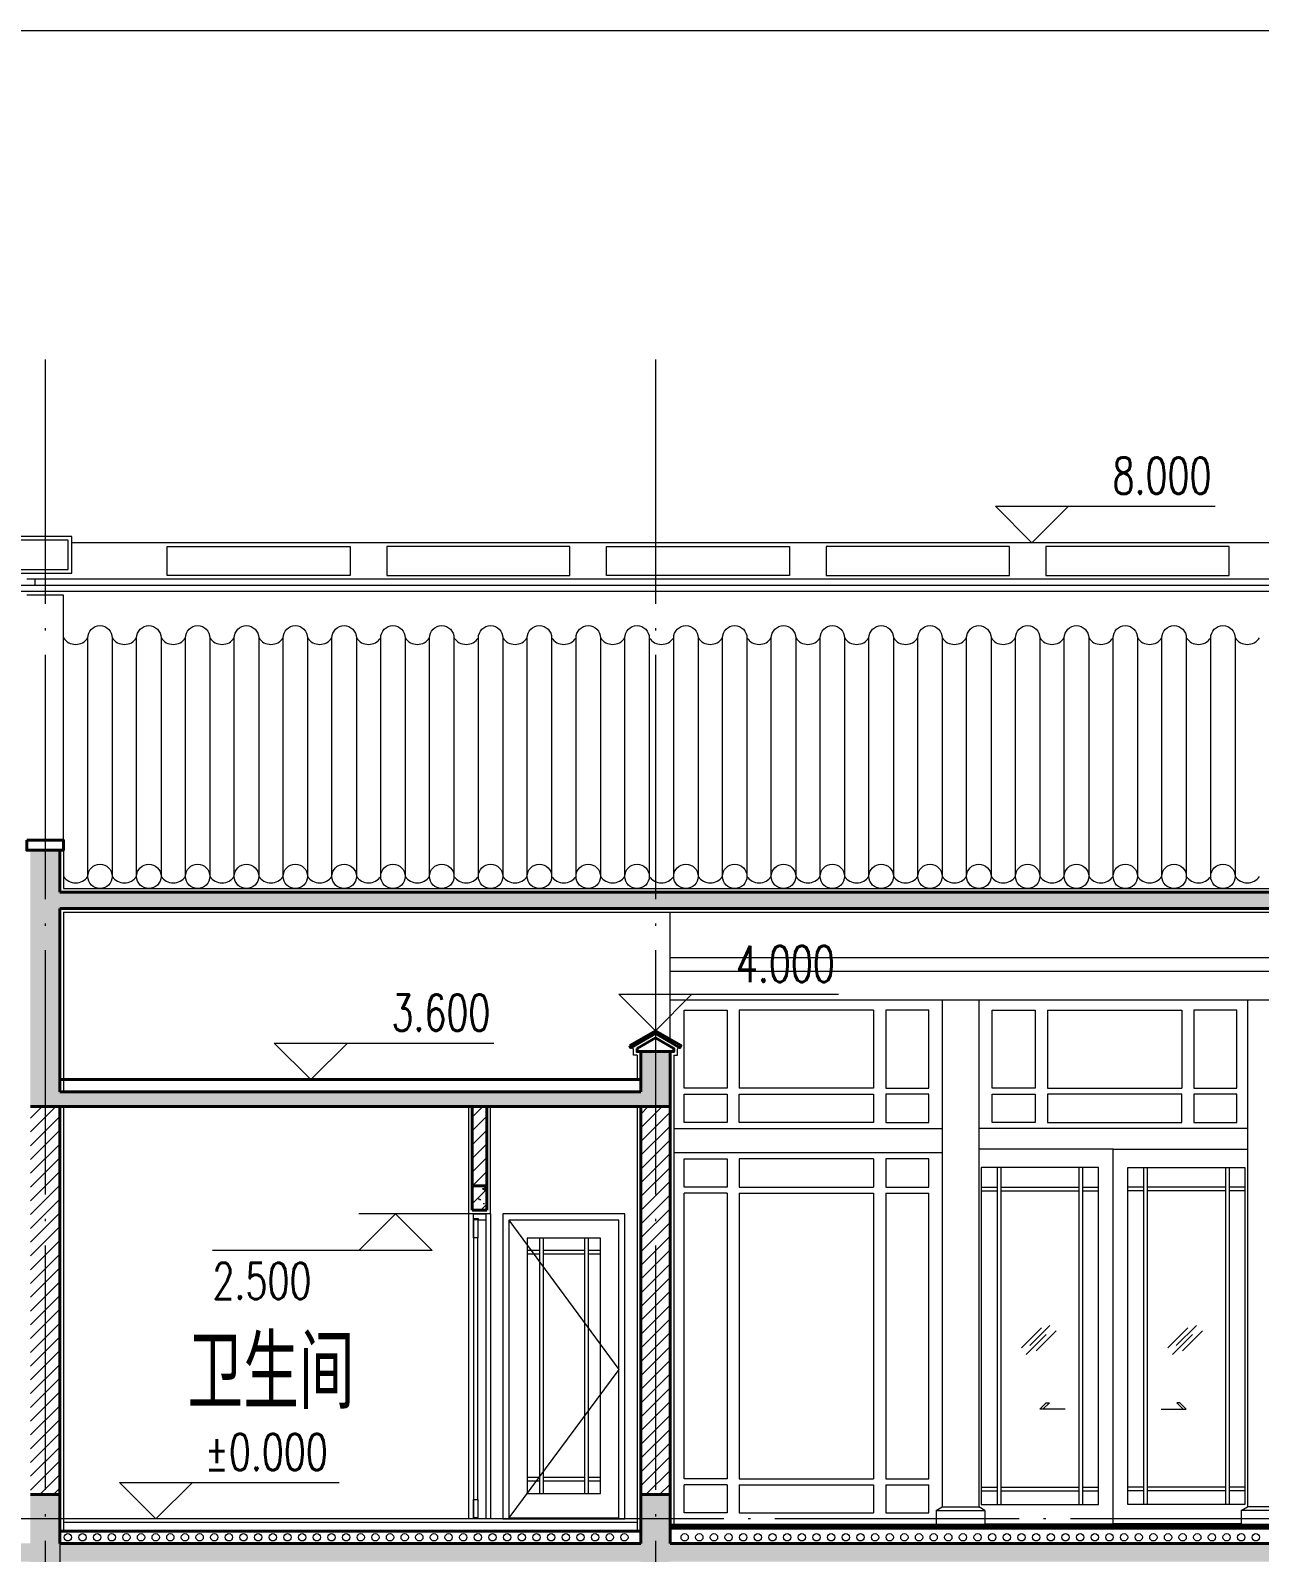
# Model space of a CAD drawing. Extents: x 577108 to 1042908, y 41950 to 81950.
# Drawn here: x 875621 to 885691, y 69478 to 81950 of the extents above; entities that cross this region are included whole.
import ezdxf

# ---------------------------------------------------------------- set-up
doc = ezdxf.new("R2010")
doc.units = 0
doc.header["$LTSCALE"] = 1000
doc.header["$MEASUREMENT"] = 0
doc.linetypes.add('DOTE', pattern=[2.42, 2, -0.2, 0.02, -0.2])
doc.layers.get('0').update_dxf_attribs({"linetype": 'CONTINUOUS', "lineweight": 13})
for name, color, linetype, lineweight in [('DIM_ELEV', 3, 'CONTINUOUS', 15), ('DOOR', 2, 'CONTINUOUS', 5), ('DOTE', 1, 'DOTE', 0), ('hatch', 8, 'CONTINUOUS', 5), ('LM-1', 7, 'CONTINUOUS', 18), ('LM-2', 8, 'CONTINUOUS', 18), ('LM-3', 251, 'CONTINUOUS', 5), ('LM-L', 7, 'CONTINUOUS', 15), ('LM-S', 8, 'CONTINUOUS', 5), ('PUB_HATCH', 8, 'CONTINUOUS', 5), ('PUB_TEXT', 7, 'CONTINUOUS', 20), ('REVISION', 1, 'CONTINUOUS', 5), ('wall', 2, 'CONTINUOUS', 40), ('姓名', 7, 'CONTINUOUS', 15), ('瓦1', 8, 'CONTINUOUS', 15), ('粉刷线', 251, 'CONTINUOUS', 0)]:
    doc.layers.add(name, color=color, linetype=linetype, lineweight=lineweight)
doc.styles.add('_TCH_DIM', font='SIMPLEX', dxfattribs={"bigfont": 'GBCBIG'})
doc.styles.add('HZ', font='romanc.shx', dxfattribs={"width": 0.7, "bigfont": 'hzdx.shx'})
pattern_1 = [(45, (-441987.82, -391225.23), (-53.0330086, 53.0330086), []), (50, (-441987.82, -391225.23), (215.178055, -18.82564), [22.5, -247.5]), (355, (-441987.82, -391225.23), (-41.6254, 225.65764), [18, -198]), (100.4514, (-441969.89, -391226.8), (173.552815, 206.831863), [19.122057, -210.342634]), (46.1842, (-441987.82, -391165.23), (320.172315, -49.655704), [33.75, -371.25]), (96.6356, (-441961.14, -391169.37), (280.39881, 292.23536), [28.68309, -315.5139]), (351.1842, (-441987.82, -391165.23), (280.39858, 292.23558), [27, -297]), (21, (-441957.82, -391180.23), (179.072116, -120.785667), [22.5, -247.5]), (326, (-441957.82, -391180.23), (72.9946, 217.545014), [18, -198]), (71.4514, (-441942.9, -391190.3), (252.06679, 96.75915), [19.122057, -210.342634]), (37.5, (-441987.82, -391225.23), (3.6479566, 99.868156), [0, -195.6, 0, -201, 0, -198.75]), (7.5, (-441987.82, -391225.23), (78.920861, 118.3235136), [0, -114.6, 0, -191.1, 0, -75.75]), (327.5, (-442054.72, -391225.23), (160.146731, -6.7664615), [0, -75, 0, -234, 0, -310.5]), (317.5, (-442084.72, -391225.23), (174.955851, 30.031495), [0, -97.5, 0, -155.4, 0, -220.5])]
pattern_2 = [(45, (-441987.82, -391167.93), (-56.427121, 56.427121), [])]
pattern_3 = [(45, (-441987.82, -391225.23), (-61.8718434, 61.8718434), []), (50, (-441987.82, -391225.23), (251.041064, -21.963247), [26.25, -288.75]), (355, (-441987.82, -391225.23), (-48.562967, 263.267247), [21, -231]), (100.4514, (-441966.9, -391227.06), (202.478284, 241.30384), [22.309067, -245.39974]), (46.1842, (-441987.82, -391155.23), (373.53437, -57.931655), [39.375, -433.125]), (96.6356, (-441956.7, -391160.06), (327.13195, 340.941255), [33.4636, -368.09955]), (351.1842, (-441987.8, -391155.23), (327.13168, 340.94151), [31.5, -346.5]), (21, (-441952.82, -391172.73), (208.917468, -140.916612), [26.25, -288.75]), (326, (-441952.82, -391172.73), (85.160366, 253.802516), [21, -231]), (71.4514, (-441935.4, -391184.47), (294.07792, 112.885674), [22.309067, -245.39974]), (37.5, (-441987.82, -391225.23), (4.2559494, 116.512849), [0, -228.2, 0, -234.5, 0, -231.875]), (7.5, (-441987.82, -391225.23), (92.074338, 138.044099), [0, -133.7, 0, -222.95, 0, -88.375]), (327.5, (-442065.87, -391225.23), (186.8378527, -7.894205), [0, -87.5, 0, -273, 0, -362.25]), (317.5, (-442100.87, -391225.23), (204.11516, 35.036744), [0, -113.75, 0, -181.3, 0, -257.25])]

# ---------------------------------------------------------------- blocks, each defined once
blk = doc.blocks.new('M1')
at = {"layer": 'DOOR', "color": 8}
for p, q in [((-0.15, -0.1), (0.014, 0.064)), ((-0.112, -0.156), (0.052, 0.008)), ((-0.081, -0.081), (0.084, 0.083)), ((-0.03, -0.125), (0.134, 0.039))]:
    blk.add_line(p, q, dxfattribs=at)

msp = doc.modelspace()

# ---------------------------------------------------------------- hatches: boundary and pattern name
at = {"layer": 'hatch'}
h = msp.add_hatch(dxfattribs=at)
h.set_pattern_fill('钢筋混凝土', color=256, scale=35, style=0)
h.set_pattern_definition(pattern_3)
h.paths.add_polyline_path([(875620.8415, 73888.5755), (875620.8415, 73756.6165), (875620.8415, 73132.8769), (880860.8415, 73132.8769), (880860.8415, 73582.8769), (880620.8415, 73582.8769), (880620.8415, 73252.8769), (875860.8415, 73252.8769), (875860.8415, 74756.6165), (888120.8415, 74756.6165), (888120.8415, 73052.8769), (888360.8415, 73052.8769), (888360.8415, 73088.8769), (893617.7646, 72037.4923), (893640.8415, 72152.8769), (893360.8415, 72208.8769), (893360.8415, 74232.4737), (893120.8415, 74232.4737), (893120.8415, 72256.8769), (888360.8415, 73208.8769), (888360.8415, 75232.4737), (888120.8415, 75232.4737), (888120.8415, 74888.5755), (875860.8415, 74888.5755), (875860.8415, 75232.4737), (875620.8415, 75232.4737)])
h = msp.add_hatch(dxfattribs=at)
h.set_pattern_fill('普通砖', color=256, scale=30, style=0)
h.set_pattern_definition(pattern_2)
h.paths.add_polyline_path([(875620.8415, 69952.8769), (875860.8415, 69952.8769), (875860.8415, 73132.8769), (875620.8415, 73132.8769)])
h = msp.add_hatch(dxfattribs=at)
h.set_pattern_fill('普通砖', color=256, scale=30, style=0)
h.set_pattern_definition(pattern_2)
h.paths.add_polyline_path([(879240.8415, 72482.8769), (879360.8415, 72482.8769), (879360.8415, 73132.8769), (879240.8415, 73132.8769)])
h = msp.add_hatch(dxfattribs=at)
h.set_pattern_fill('普通砖', color=256, scale=30, style=0)
h.set_pattern_definition(pattern_2)
h.paths.add_polyline_path([(880860.8415, 73132.8769), (880620.8415, 73132.8769), (880620.8415, 69952.8769), (880860.8415, 69952.8769)])
h = msp.add_hatch(dxfattribs=at)
h.set_pattern_fill('钢筋混凝土', color=256, scale=35, style=0)
h.set_pattern_definition(pattern_3)
h.paths.add_polyline_path([(879240.8415, 72282.8769), (879360.8415, 72282.8769), (879360.8415, 72482.8769), (879240.8415, 72482.8769)])
h = msp.add_hatch(dxfattribs=at)
h.set_pattern_fill('钢筋混凝土', color=256, scale=30, style=0)
h.set_pattern_definition(pattern_1)
h.paths.add_polyline_path([(871860.8415, 69402.8769), (875620.8415, 69402.8769), (875620.8415, 69122.8769), (875860.8415, 69122.8769), (875860.8415, 69402.8769), (875860.8415, 69552.8769), (875860.8415, 69952.8769), (875620.8415, 69952.8769), (875620.8415, 69702.8769), (875620.8415, 69552.8769), (871860.8415, 69552.8769), (871860.8415, 69702.8769), (871620.8415, 69702.8769), (871620.8415, 69552.8769), (865860.8415, 69552.8769), (865860.8415, 69752.8769), (865620.8415, 69752.8769), (865620.8415, 69552.8769), (862860.8415, 69552.8769), (862860.8415, 69752.8769), (862620.8415, 69752.8769), (862620.8415, 69452.8769), (862620.8415, 69122.8769), (862860.8415, 69122.8769), (862860.8415, 69402.8769), (865620.8415, 69402.8769), (865620.8415, 69122.8769), (865860.8415, 69122.8769), (865860.8415, 69402.8769), (871620.8415, 69402.8769), (871620.8415, 69122.8769), (871860.8415, 69122.8769)])
h = msp.add_hatch(dxfattribs=at)
h.set_pattern_fill('钢筋混凝土', color=256, scale=30, style=0)
h.set_pattern_definition(pattern_1)
h.paths.add_polyline_path([(892820.8415, 69952.8769), (892700.8415, 69952.8769), (892700.8415, 69552.8769), (888360.8415, 69552.8769), (888360.8415, 69952.8769), (888120.8415, 69952.8769), (888120.8415, 69552.8769), (880860.8415, 69552.8769), (880860.8415, 69952.8769), (880620.8415, 69952.8769), (880620.8415, 69552.8769), (875860.8415, 69552.8769), (875860.8415, 69402.8769), (880620.8415, 69402.8769), (880620.8415, 69122.8769), (880860.8415, 69122.8769), (880860.8415, 69402.8769), (888120.8415, 69402.8769), (888120.8415, 69122.8769), (888360.8415, 69122.8769), (888360.8415, 69402.8769), (892700.8415, 69402.8769), (892700.8415, 69122.8769), (892820.8415, 69122.8769)])

# ---------------------------------------------------------------- linework, layer by layer
for p, q in [((880860.8415, 73683.5948), (880860.8415, 74726.6165)), ((883090.8415, 74002.8769), (883090.8415, 69852.8769)), ((883390.8415, 74002.8769), (883390.8415, 69852.8769)), ((885590.8415, 74002.8769), (885590.8415, 69852.8769)), ((883040.8415, 69822.8769), (883090.8415, 69852.8769)), ((883440.8415, 69822.8769), (883390.8415, 69852.8769)), ((885540.8415, 69822.8769), (885590.8415, 69852.8769)), ((880590.8415, 69752.8769), (875890.8415, 69752.8769)), ((880590.8415, 69722.8769), (875890.8415, 69722.8769))]:
    msp.add_line(p, q)
for centre in [(875926.9216, 69602.8769), (876046.9216, 69602.8769), (876166.9216, 69602.8769), (876286.9216, 69602.8769), (876406.9216, 69602.8769), (876526.9216, 69602.8769), (876646.9216, 69602.8769), (876766.9216, 69602.8769), (876886.9216, 69602.8769), (877006.9216, 69602.8769), (877126.9216, 69602.8769), (877246.9216, 69602.8769), (877366.9216, 69602.8769), (877486.9216, 69602.8769), (877606.9216, 69602.8769), (877726.9216, 69602.8769), (877846.9216, 69602.8769), (877966.9216, 69602.8769), (878086.9216, 69602.8769), (878206.9216, 69602.8769), (878326.9216, 69602.8769), (878446.9216, 69602.8769), (878566.9216, 69602.8769), (878686.9216, 69602.8769), (878806.9216, 69602.8769), (878926.9216, 69602.8769), (879046.9216, 69602.8769), (879166.9216, 69602.8769), (879286.9216, 69602.8769), (879406.9216, 69602.8769), (879526.9216, 69602.8769), (879646.9216, 69602.8769), (879766.9216, 69602.8769), (879886.9216, 69602.8769), (880006.9216, 69602.8769), (880126.9216, 69602.8769), (880246.9216, 69602.8769), (880366.9216, 69602.8769), (880486.9216, 69602.8769), (880980.8415, 69602.8769), (881100.8415, 69602.8769), (881220.8415, 69602.8769), (881340.8415, 69602.8769), (881460.8415, 69602.8769), (881580.8415, 69602.8769), (881700.8415, 69602.8769), (881820.8415, 69602.8769), (881940.8415, 69602.8769), (882060.8415, 69602.8769), (882180.8415, 69602.8769), (882300.8415, 69602.8769), (882420.8415, 69602.8769), (882540.8415, 69602.8769), (882660.8415, 69602.8769), (882780.8415, 69602.8769), (882900.8415, 69602.8769), (883020.8415, 69602.8769), (883140.8415, 69602.8769), (883260.8415, 69602.8769), (883380.8415, 69602.8769), (883500.8415, 69602.8769), (883620.8415, 69602.8769), (883740.8415, 69602.8769), (883860.8415, 69602.8769), (883980.8415, 69602.8769), (884100.8415, 69602.8769), (884220.8415, 69602.8769), (884340.8415, 69602.8769), (884460.8415, 69602.8769), (884580.8415, 69602.8769), (884700.8415, 69602.8769), (884820.8415, 69602.8769), (884940.8415, 69602.8769), (885060.8415, 69602.8769), (885180.8415, 69602.8769), (885300.8415, 69602.8769), (885420.8415, 69602.8769), (885540.8415, 69602.8769), (885660.8415, 69602.8769)]:
    msp.add_circle(centre, 30)
at = {"layer": 'DIM_ELEV'}
for p, q in [((883826.4407, 77752.8769), (883526.4407, 78052.8769)), ((883526.4407, 78052.8769), (885326.4407, 78052.8769)), ((883826.4407, 77752.8769), (884126.4407, 78052.8769)), ((880740.8415, 73752.8769), (880440.8415, 74052.8769)), ((880440.8415, 74052.8769), (882240.8415, 74052.8769)), ((880740.8415, 73752.8769), (881040.8415, 74052.8769)), ((877918.5989, 73352.8769), (877618.5989, 73652.8769)), ((877618.5989, 73652.8769), (879418.5989, 73652.8769)), ((877918.5989, 73352.8769), (878218.5989, 73652.8769)), ((878612.5235, 72252.8769), (878312.5235, 71952.8769)), ((879312.5235, 72252.8769), (878312.5235, 72252.8769)), ((878612.5235, 72252.8769), (878912.5235, 71952.8769)), ((878912.5235, 71952.8769), (877112.5235, 71952.8769)), ((876649.2567, 69752.8769), (876349.2567, 70052.8769)), ((876349.2567, 70052.8769), (878149.2567, 70052.8769)), ((876649.2567, 69752.8769), (876949.2567, 70052.8769))]:
    msp.add_line(p, q, dxfattribs=at)
at = {"layer": 'DOTE'}
for p, q in [((875740.8415, 79252.8769), (875740.8415, 68252.8769)), ((880740.8415, 79252.8769), (880740.8415, 68252.8769)), ((898240.8415, 69752.8769), (860587.5597, 69752.8769))]:
    msp.add_line(p, q, dxfattribs=at)
at = {"layer": 'hatch'}
for p, q in [((880975.9248, 73922.8769), (881328.8832, 73922.8769)), ((880975.9248, 73282.8769), (880975.9248, 73922.8769)), ((881328.8832, 73922.8769), (881328.8832, 73282.8769)), ((881428.3832, 73922.8769), (881428.3832, 73282.8769)), ((882528.3832, 73922.8769), (881428.3832, 73922.8769)), ((882528.3832, 73922.8769), (882528.3832, 73282.8769)), ((882627.8832, 73922.8769), (882627.8832, 73282.8769)), ((882980.8415, 73922.8769), (882627.8832, 73922.8769)), ((882980.8415, 73282.8769), (882980.8415, 73922.8769)), ((883500.8415, 73922.8769), (883853.7998, 73922.8769)), ((883500.8415, 73282.8769), (883500.8415, 73922.8769)), ((883853.7998, 73922.8769), (883853.7998, 73282.8769)), ((883953.2998, 73922.8769), (885053.2998, 73922.8769)), ((883953.2998, 73922.8769), (883953.2998, 73282.8769)), ((885053.2998, 73922.8769), (885053.2998, 73282.8769)), ((885152.7998, 73922.8769), (885152.7998, 73282.8769)), ((885505.7581, 73922.8769), (885152.7998, 73922.8769)), ((885505.7581, 73282.8769), (885505.7581, 73922.8769)), ((881328.8832, 73282.8769), (880975.9248, 73282.8769)), ((880975.9248, 73232.8769), (881328.8832, 73232.8769)), ((880975.9248, 73002.8769), (880975.9248, 73232.8769)), ((881328.8832, 73232.8769), (881328.8832, 73002.8769)), ((882528.3832, 73282.8769), (881428.3832, 73282.8769)), ((881428.3832, 73232.8769), (882528.3832, 73232.8769)), ((881428.3832, 73002.8769), (881428.3832, 73232.8769)), ((882528.3832, 73232.8769), (882528.3832, 73002.8769)), ((882627.8832, 73282.8769), (882980.8415, 73282.8769)), ((882627.8832, 73232.8769), (882627.8832, 73002.8769)), ((882980.8415, 73232.8769), (882627.8832, 73232.8769)), ((882980.8415, 73002.8769), (882980.8415, 73232.8769)), ((883853.7998, 73282.8769), (883500.8415, 73282.8769)), ((883500.8415, 73232.8769), (883853.7998, 73232.8769)), ((883500.8415, 73002.8769), (883500.8415, 73232.8769)), ((883853.7998, 73232.8769), (883853.7998, 73002.8769)), ((883953.2998, 73282.8769), (885053.2998, 73282.8769)), ((883953.2998, 73232.8769), (883953.2998, 73002.8769)), ((885053.2998, 73232.8769), (883953.2998, 73232.8769)), ((885053.2998, 73002.8769), (885053.2998, 73232.8769)), ((885152.7998, 73282.8769), (885505.7581, 73282.8769)), ((885152.7998, 73232.8769), (885152.7998, 73002.8769)), ((885505.7581, 73232.8769), (885152.7998, 73232.8769)), ((885505.7581, 73002.8769), (885505.7581, 73232.8769)), ((881328.8832, 73002.8769), (880975.9248, 73002.8769)), ((882528.3832, 73002.8769), (881428.3832, 73002.8769)), ((882627.8832, 73002.8769), (882980.8415, 73002.8769)), ((883853.7998, 73002.8769), (883500.8415, 73002.8769)), ((883953.2998, 73002.8769), (885053.2998, 73002.8769)), ((885152.7998, 73002.8769), (885505.7581, 73002.8769)), ((880890.8415, 72952.8769), (883090.8415, 72952.8769)), ((885590.8415, 72952.8769), (883390.8415, 72952.8769)), ((883090.8415, 72752.8769), (880890.8415, 72752.8769)), ((880975.9248, 72702.8769), (881328.8832, 72702.8769)), ((880975.9248, 72472.8769), (880975.9248, 72702.8769)), ((881328.8832, 72702.8769), (881328.8832, 72472.8769)), ((881428.3832, 72702.8769), (881428.3832, 72472.8769)), ((882528.3832, 72702.8769), (881428.3832, 72702.8769)), ((882528.3832, 72702.8769), (882528.3832, 72472.8769)), ((882627.8832, 72702.8769), (882627.8832, 72472.8769)), ((882980.8415, 72702.8769), (882627.8832, 72702.8769)), ((882980.8415, 72472.8769), (882980.8415, 72702.8769)), ((883540.8415, 72632.8769), (883540.8415, 69872.8769)), ((883570.8415, 72632.8769), (883570.8415, 69872.8769)), ((884210.8415, 72632.8769), (884210.8415, 69872.8769)), ((884240.8415, 72632.8769), (884240.8415, 69872.8769)), ((884740.8415, 72632.8769), (884740.8415, 69872.8769)), ((884770.8415, 72632.8769), (884770.8415, 69872.8769)), ((885410.8415, 72632.8769), (885410.8415, 69872.8769)), ((885440.8415, 72632.8769), (885440.8415, 69872.8769)), ((881328.8832, 72472.8769), (880975.9248, 72472.8769)), ((881428.3832, 72472.8769), (882528.3832, 72472.8769)), ((882627.8832, 72472.8769), (882980.8415, 72472.8769)), ((883410.8415, 72472.8769), (883540.8415, 72472.8769)), ((883570.8415, 72472.8769), (884210.8415, 72472.8769)), ((884240.8415, 72472.8769), (884370.8415, 72472.8769)), ((884740.8415, 72472.8769), (884610.8415, 72472.8769)), ((885410.8415, 72472.8769), (884770.8415, 72472.8769)), ((885570.8415, 72472.8769), (885440.8415, 72472.8769)), ((880975.9248, 70082.8769), (880975.9248, 72422.8769)), ((881328.8832, 72422.8769), (880975.9248, 72422.8769)), ((881328.8832, 72422.8769), (881328.8832, 70082.8769)), ((881428.3832, 72422.8769), (882528.3832, 72422.8769)), ((881428.3832, 72422.8769), (881428.3832, 70082.8769)), ((882528.3832, 72422.8769), (882528.3832, 70082.8769)), ((882627.8832, 72422.8769), (882980.8415, 72422.8769)), ((882627.8832, 72422.8769), (882627.8832, 70082.8769)), ((882980.8415, 70082.8769), (882980.8415, 72422.8769)), ((883410.8415, 72442.8769), (883540.8415, 72442.8769)), ((883570.8415, 72442.8769), (884210.8415, 72442.8769)), ((884240.8415, 72442.8769), (884370.8415, 72442.8769)), ((884740.8415, 72442.8769), (884610.8415, 72442.8769)), ((885410.8415, 72442.8769), (884770.8415, 72442.8769)), ((885570.8415, 72442.8769), (885440.8415, 72442.8769)), ((881328.8832, 70082.8769), (880975.9248, 70082.8769)), ((880975.9248, 69802.8769), (880975.9248, 70032.8769)), ((881328.8832, 70032.8769), (880975.9248, 70032.8769)), ((881328.8832, 70032.8769), (881328.8832, 69802.8769)), ((881428.3832, 70082.8769), (882528.3832, 70082.8769)), ((881428.3832, 70032.8769), (882528.3832, 70032.8769)), ((881428.3832, 70032.8769), (881428.3832, 69802.8769)), ((882528.3832, 70032.8769), (882528.3832, 69802.8769)), ((882627.8832, 70082.8769), (882980.8415, 70082.8769)), ((882627.8832, 70032.8769), (882980.8415, 70032.8769)), ((882627.8832, 70032.8769), (882627.8832, 69802.8769)), ((882980.8415, 69802.8769), (882980.8415, 70032.8769)), ((883410.8415, 70012.8769), (883540.8415, 70012.8769)), ((883410.8415, 69982.8769), (883540.8415, 69982.8769)), ((883570.8415, 70012.8769), (884210.8415, 70012.8769)), ((883570.8415, 69982.8769), (884210.8415, 69982.8769)), ((884240.8415, 70012.8769), (884370.8415, 70012.8769)), ((884240.8415, 69982.8769), (884370.8415, 69982.8769)), ((884740.8415, 70012.8769), (884610.8415, 70012.8769)), ((884740.8415, 69982.8769), (884610.8415, 69982.8769)), ((885410.8415, 70012.8769), (884770.8415, 70012.8769)), ((885410.8415, 69982.8769), (884770.8415, 69982.8769)), ((885570.8415, 70012.8769), (885440.8415, 70012.8769)), ((885570.8415, 69982.8769), (885440.8415, 69982.8769)), ((881328.8832, 69802.8769), (880975.9248, 69802.8769)), ((881428.3832, 69802.8769), (882528.3832, 69802.8769)), ((882627.8832, 69802.8769), (882980.8415, 69802.8769))]:
    msp.add_line(p, q, dxfattribs=at)
for points in [[(883440.8415, 69712.8769), (884490.8415, 69712.8769), (884490.8415, 72782.8769), (883390.8415, 72782.8769)], [(885540.8415, 69712.8769), (884490.8415, 69712.8769), (884490.8415, 72782.8769), (885590.8415, 72782.8769)], [(884096.9415, 70652.8769), (883890.8415, 70652.8769), (883943.8745, 70705.9099), (883968.8745, 70705.9099), (883915.8415, 70652.8769)], [(884884.7414, 70652.8769), (885090.8415, 70652.8769), (885037.8085, 70705.9099), (885012.8085, 70705.9099), (885065.8415, 70652.8769)]]:
    msp.add_lwpolyline(points, dxfattribs=at)
for points in [[(883410.8415, 69872.8769), (884370.8415, 69872.8769), (884370.8415, 72632.8769), (883410.8415, 72632.8769)], [(885570.8415, 69872.8769), (884610.8415, 69872.8769), (884610.8415, 72632.8769), (885570.8415, 72632.8769)]]:
    msp.add_lwpolyline(points, close=True, dxfattribs=at)
at = {"layer": 'LM-1'}
for p, q in [((880860.8415, 74352.8769), (888090.8415, 74352.8769)), ((888090.8415, 74240.3163), (880860.8415, 74240.3163)), ((888090.8415, 74002.8769), (880860.8415, 74002.8769)), ((883090.8415, 69852.8769), (883390.8415, 69852.8769)), ((885890.8415, 69852.8769), (885590.8415, 69852.8769)), ((883040.8415, 69822.8769), (883040.8415, 69702.8769)), ((883040.8415, 69822.8769), (883440.8415, 69822.8769)), ((883440.8415, 69822.8769), (883440.8415, 69702.8769)), ((885540.8415, 69822.8769), (885540.8415, 69702.8769)), ((885940.8415, 69822.8769), (885540.8415, 69822.8769)), ((875860.8415, 69552.8769), (875860.8415, 69402.8769))]:
    msp.add_line(p, q, dxfattribs=at)
at = {"layer": 'LM-2'}
for points in [[(876740.8415, 77722.8769), (878240.8415, 77722.8769), (878240.8415, 77482.8769), (876740.8415, 77482.8769)], [(880040.8415, 77722.8769), (878540.8415, 77722.8769), (878540.8415, 77482.8769), (880040.8415, 77482.8769)], [(880340.8415, 77722.8769), (881840.8415, 77722.8769), (881840.8415, 77482.8769), (880340.8415, 77482.8769)], [(883640.8415, 77722.8769), (882140.8415, 77722.8769), (882140.8415, 77482.8769), (883640.8415, 77482.8769)], [(885440.8415, 77722.8769), (883940.8415, 77722.8769), (883940.8415, 77482.8769), (885440.8415, 77482.8769)]]:
    msp.add_lwpolyline(points, close=True, dxfattribs=at)
at = {"layer": 'LM-3'}
for p, q in [((879210.8415, 72252.8769), (879210.8415, 69752.8769)), ((879390.8415, 72252.8769), (879390.8415, 69752.8769)), ((879250.8415, 72212.8769), (879250.8415, 69752.8769)), ((879350.8415, 72202.8769), (879350.8415, 69752.8769)), ((879285.8415, 69912.8769), (879285.8415, 72057.8769)), ((879790.8415, 72052.8769), (879790.8415, 69962.8769)), ((879820.8415, 72052.8769), (879820.8415, 69962.8769)), ((880160.8415, 72052.8769), (880160.8415, 69962.8769)), ((880190.8415, 72052.8769), (880190.8415, 69962.8769)), ((879790.8415, 71952.8769), (879690.8415, 71952.8769)), ((879790.8415, 71922.8769), (879690.8415, 71922.8769)), ((880160.8415, 71952.8769), (879820.8415, 71952.8769)), ((880160.8415, 71922.8769), (879820.8415, 71922.8769)), ((880290.8415, 71952.8769), (880190.8415, 71952.8769)), ((880290.8415, 71922.8769), (880190.8415, 71922.8769)), ((879790.8415, 70092.8769), (879690.8415, 70092.8769)), ((879790.8415, 70062.8769), (879690.8415, 70062.8769)), ((880160.8415, 70092.8769), (879820.8415, 70092.8769)), ((880160.8415, 70062.8769), (879820.8415, 70062.8769)), ((880290.8415, 70092.8769), (880190.8415, 70092.8769)), ((880290.8415, 70062.8769), (880190.8415, 70062.8769)), ((880488.5175, 69752.8769), (879488.5175, 69752.8769)), ((879490.8415, 69752.8769), (880490.8415, 69752.8769)), ((879540.8415, 69762.8769), (880440.8415, 69762.8769))]:
    msp.add_line(p, q, dxfattribs=at)
for points in [[(879250.8415, 72212.8769), (879250.8415, 72252.8769), (879350.8415, 72252.8769), (879350.8415, 72202.8769), (879290.8415, 72202.8769), (879290.8415, 72212.8769)], [(879250.8415, 72207.8769), (879285.8415, 72207.8769), (879285.8415, 72057.8769), (879250.8415, 72057.8769)], [(880290.8415, 69962.8769), (880290.8415, 72052.8769), (879690.8415, 72052.8769), (879690.8415, 69962.8769)], [(879250.8415, 69912.8769), (879285.8415, 69912.8769), (879285.8415, 69762.8769), (879250.8415, 69762.8769)]]:
    msp.add_lwpolyline(points, close=True, dxfattribs=at)
for points in [[(880490.8415, 69752.8769), (880490.8415, 72252.8769), (879490.8415, 72252.8769), (879490.8415, 69752.8769)], [(880440.8415, 69752.8769), (880440.8415, 72202.8769), (879540.8415, 72202.8769), (879540.8415, 69752.8769)], [(879540.8415, 72202.8769), (880440.8415, 70977.8769), (879540.8415, 69762.8769)]]:
    msp.add_lwpolyline(points, dxfattribs=at)
at = {"layer": 'LM-L'}
for p, q in [((888020.8415, 77752.8769), (875960.8415, 77752.8769)), ((888470.8415, 77402.8769), (875510.8415, 77402.8769)), ((888470.8415, 77352.8769), (875510.8415, 77352.8769)), ((888390.8415, 77452.8769), (875590.8415, 77452.8769)), ((875660.8415, 77402.8769), (875660.8415, 77452.8769)), ((875890.8415, 77322.7926), (875590.8415, 77322.7926)), ((875890.8415, 75315.2796), (875890.8415, 77322.7926))]:
    msp.add_line(p, q, dxfattribs=at)
msp.add_lwpolyline([(875960.8415, 77802.8769), (875410.8415, 77802.8769), (875410.8415, 77502.8769), (875960.8415, 77502.8769)], close=True, dxfattribs=at)
at = {"layer": 'LM-S'}
for points in [[(854708.4301, 81950.2272), (904108.4301, 81950.2272), (904108.4301, 41950.2272), (854708.4301, 41950.2272)], [(875930.8415, 77772.8769), (875440.8415, 77772.8769), (875440.8415, 77532.8769), (875930.8415, 77532.8769)]]:
    msp.add_lwpolyline(points, close=True, dxfattribs=at)
at = {"layer": 'PUB_HATCH', "color": 8}
for points in [[(880590.8415, 73552.8769), (880560.8415, 73552.8769), (880560.8415, 73602.8769), (880550.8896, 73620.1141)], [(880890.8415, 73552.8769), (880920.8415, 73552.8769), (880920.8415, 73602.8769), (880930.7934, 73620.1141)]]:
    msp.add_lwpolyline(points, dxfattribs=at)
at = {"layer": 'REVISION', "color": 4}
msp.add_line((880860.8415, 69672.8769), (888120.8415, 69672.8769), dxfattribs=at)
at = {"layer": 'wall'}
for p, q in [((875860.8415, 75232.4737), (875860.8415, 74888.5755)), ((875860.8415, 74888.5755), (888120.8415, 74888.5755)), ((875860.8415, 74756.6165), (875860.8415, 73252.8769)), ((875860.8415, 74756.6165), (888120.8415, 74756.6165)), ((880620.8415, 73582.8769), (880620.8415, 73252.8769)), ((880860.8415, 73582.8769), (880860.8415, 69552.8769)), ((880620.8415, 73352.8769), (875860.8415, 73352.8769)), ((880620.8415, 73252.8769), (875860.8415, 73252.8769)), ((880860.8415, 73132.8769), (875620.8415, 73132.8769)), ((875860.8415, 73132.8769), (875860.8415, 69552.8769)), ((879240.8415, 72282.8769), (879240.8415, 73132.8769)), ((879360.8415, 73132.8769), (879360.8415, 72282.8769)), ((880620.8415, 73132.8769), (880620.8415, 69552.8769)), ((879360.8415, 72482.8769), (879240.8415, 72482.8769)), ((879360.8415, 72282.8769), (879240.8415, 72282.8769)), ((875860.8415, 69952.8769), (875620.8415, 69952.8769)), ((880860.8415, 69952.8769), (880620.8415, 69952.8769)), ((875860.8415, 69652.8769), (880620.8415, 69652.8769)), ((880860.8415, 69702.8769), (888120.8415, 69702.8769)), ((880860.8415, 69682.8769), (888120.8415, 69682.8769)), ((875860.8415, 69552.8769), (880620.8415, 69552.8769)), ((880860.8415, 69552.8769), (888120.8415, 69552.8769))]:
    msp.add_line(p, q, dxfattribs=at)
for points in [[(875590.8415, 75315.2796), (875890.8415, 75315.2796), (875890.8415, 75232.4737), (875590.8415, 75232.4737)], [(880590.8415, 73608.5393), (880740.8415, 73695.1418), (880890.8415, 73608.5393), (880890.8415, 73582.8769), (880590.8415, 73582.8769)]]:
    msp.add_lwpolyline(points, close=True, dxfattribs=at)
msp.add_lwpolyline([(880530.8415, 73631.6333), (880540.8415, 73614.3128), (880740.8415, 73729.7829), (880940.8415, 73614.3128), (880950.8415, 73631.6333), (880740.8415, 73752.8769), (880530.8415, 73631.6333)], dxfattribs=at)
at = {"layer": '瓦1'}
for points in [[(876090.8415, 75018.5755), (876090.8415, 76972.9492, -1), (876290.8415, 76972.9492), (876290.8415, 75018.5755)], [(876490.8415, 75018.5755), (876490.8415, 76972.9492, -1), (876690.8415, 76972.9492), (876690.8415, 75018.5755)], [(876890.8415, 75018.5755), (876890.8415, 76972.9492, -1), (877090.8415, 76972.9492), (877090.8415, 75018.5755)], [(877290.8415, 75018.5755), (877290.8415, 76972.9492, -1), (877490.8415, 76972.9492), (877490.8415, 75018.5755)], [(877690.8415, 75018.5755), (877690.8415, 76972.9492, -1), (877890.8415, 76972.9492), (877890.8415, 75018.5755)], [(878090.8415, 75018.5755), (878090.8415, 76972.9492, -1), (878290.8415, 76972.9492), (878290.8415, 75018.5755)], [(878490.8415, 75018.5755), (878490.8415, 76972.9492, -1), (878690.8415, 76972.9492), (878690.8415, 75018.5755)], [(878890.8415, 75018.5755), (878890.8415, 76972.9492, -1), (879090.8415, 76972.9492), (879090.8415, 75018.5755)], [(879290.8415, 75018.5755), (879290.8415, 76972.9492, -1), (879490.8415, 76972.9492), (879490.8415, 75018.5755)], [(879690.8415, 75018.5755), (879690.8415, 76972.9492, -1), (879890.8415, 76972.9492), (879890.8415, 75018.5755)], [(880090.8415, 75018.5755), (880090.8415, 76972.9492, -1), (880290.8415, 76972.9492), (880290.8415, 75018.5755)], [(880490.8415, 75018.5755), (880490.8415, 76972.9492, -1), (880690.8415, 76972.9492), (880690.8415, 75018.5755)], [(880890.8415, 75018.5755), (880890.8415, 76972.9492, -1), (881090.8415, 76972.9492), (881090.8415, 75018.5755)], [(881290.8415, 75018.5755), (881290.8415, 76972.9492, -1), (881490.8415, 76972.9492), (881490.8415, 75018.5755)], [(881690.8415, 75018.5755), (881690.8415, 76972.9492, -1), (881890.8415, 76972.9492), (881890.8415, 75018.5755)], [(882090.8415, 75018.5755), (882090.8415, 76972.9492, -1), (882290.8415, 76972.9492), (882290.8415, 75018.5755)], [(882490.8415, 75018.5755), (882490.8415, 76972.9492, -1), (882690.8415, 76972.9492), (882690.8415, 75018.5755)], [(882890.8415, 75018.5755), (882890.8415, 76972.9492, -1), (883090.8415, 76972.9492), (883090.8415, 75018.5755)], [(883290.8415, 75018.5755), (883290.8415, 76972.9492, -1), (883490.8415, 76972.9492), (883490.8415, 75018.5755)], [(883690.8415, 75018.5755), (883690.8415, 76972.9492, -1), (883890.8415, 76972.9492), (883890.8415, 75018.5755)], [(884090.8415, 75018.5755), (884090.8415, 76972.9492, -1), (884290.8415, 76972.9492), (884290.8415, 75018.5755)], [(884490.8415, 75018.5755), (884490.8415, 76972.9492, -1), (884690.8415, 76972.9492), (884690.8415, 75018.5755)], [(884890.8415, 75018.5755), (884890.8415, 76972.9492, -1), (885090.8415, 76972.9492), (885090.8415, 75018.5755)], [(885290.8415, 75018.5755), (885290.8415, 76972.9492, -1), (885490.8415, 76972.9492), (885490.8415, 75018.5755)]]:
    msp.add_lwpolyline(points, format="xyb", dxfattribs=at)
for centre in [(876190.8415, 75018.5755), (876590.8415, 75018.5755), (876990.8415, 75018.5755), (877390.8415, 75018.5755), (877790.8415, 75018.5755), (878190.8415, 75018.5755), (878590.8415, 75018.5755), (878990.8415, 75018.5755), (879390.8415, 75018.5755), (879790.8415, 75018.5755), (880190.8415, 75018.5755), (880590.8415, 75018.5755), (880990.8415, 75018.5755), (881390.8415, 75018.5755), (881790.8415, 75018.5755), (882190.8415, 75018.5755), (882590.8415, 75018.5755), (882990.8415, 75018.5755), (883390.8415, 75018.5755), (883790.8415, 75018.5755), (884190.8415, 75018.5755), (884590.8415, 75018.5755), (884990.8415, 75018.5755), (885390.8415, 75018.5755)]:
    msp.add_circle(centre, 100, dxfattribs=at)
for centre in [(875990.8415, 77039.2817), (876390.8415, 77039.2817), (876790.8415, 77039.2817), (877190.8415, 77039.2817), (877590.8415, 77039.2817), (877990.8415, 77039.2817), (878390.8415, 77039.2817), (878790.8415, 77039.2817), (879190.8415, 77039.2817), (879590.8415, 77039.2817), (879990.8415, 77039.2817), (880390.8415, 77039.2817), (880790.8415, 77039.2817), (881190.8415, 77039.2817), (881590.8415, 77039.2817), (881990.8415, 77039.2817), (882390.8415, 77039.2817), (882790.8415, 77039.2817), (883190.8415, 77039.2817), (883590.8415, 77039.2817), (883990.8415, 77039.2817), (884390.8415, 77039.2817), (884790.8415, 77039.2817), (885190.8415, 77039.2817), (885590.8415, 77039.2817), (875990.8415, 75084.908), (876390.8415, 75084.908), (876790.8415, 75084.908), (877190.8415, 75084.908), (877590.8415, 75084.908), (877990.8415, 75084.908), (878390.8415, 75084.908), (878790.8415, 75084.908), (879190.8415, 75084.908), (879590.8415, 75084.908), (879990.8415, 75084.908), (880390.8415, 75084.908), (880790.8415, 75084.908), (881190.8415, 75084.908), (881590.8415, 75084.908), (881990.8415, 75084.908), (882390.8415, 75084.908), (882790.8415, 75084.908), (883190.8415, 75084.908), (883590.8415, 75084.908), (883990.8415, 75084.908), (884390.8415, 75084.908), (884790.8415, 75084.908), (885190.8415, 75084.908), (885590.8415, 75084.908)]:
    msp.add_arc(centre, 120, 213.55730977, 326.44269023, dxfattribs=at)
at = {"layer": '粉刷线'}
for p, q in [((875890.8415, 75232.4737), (875890.8415, 74918.5755)), ((875890.8415, 74918.5755), (888090.8415, 74918.5755)), ((875890.8415, 74726.6165), (875890.8415, 73252.8769)), ((875890.8415, 74726.6165), (888090.8415, 74726.6165)), ((880590.8415, 73552.8769), (880590.8415, 73352.8769)), ((880890.8415, 73552.8769), (880890.8415, 69702.8769)), ((875890.8415, 73132.8769), (875890.8415, 69652.8769)), ((879210.8415, 73132.8769), (879210.8415, 72252.8769)), ((879390.8415, 72252.8769), (879390.8415, 73132.8769)), ((880590.8415, 73132.8769), (880590.8415, 69652.8769)), ((879390.8415, 72252.8769), (879210.8415, 72252.8769))]:
    msp.add_line(p, q, dxfattribs=at)

# ---------------------------------------------------------------- block references
at = {"layer": 'hatch', "xscale": 1000, "yscale": 1000, "zscale": 1000}
for p in [(883889.4761, 71256.5128), (885089.4761, 71256.5128)]:
    msp.add_blockref('M1', p, dxfattribs=at)

# ---------------------------------------------------------------- texts
at = {"layer": 'PUB_TEXT', "style": '_TCH_DIM', "width": 0.705882}
for s, p in [('8.000', (884486.4407, 78152.8769)), ('4.000', (881400.8415, 74152.8769)), ('3.600', (878578.5989, 73752.8769)), ('2.500', (877112.5235, 71555.3769)), ('%%P0.000', (877049.2567, 70152.8769))]:
    msp.add_text(s, height=297.5, dxfattribs=at).set_placement(p)
at = {"layer": '姓名', "style": 'HZ', "width": 0.8}
msp.add_text('卫生间', height=600, dxfattribs=at).set_placement((876907.2193, 70653.8067))

doc.saveas('drawing.dxf')
